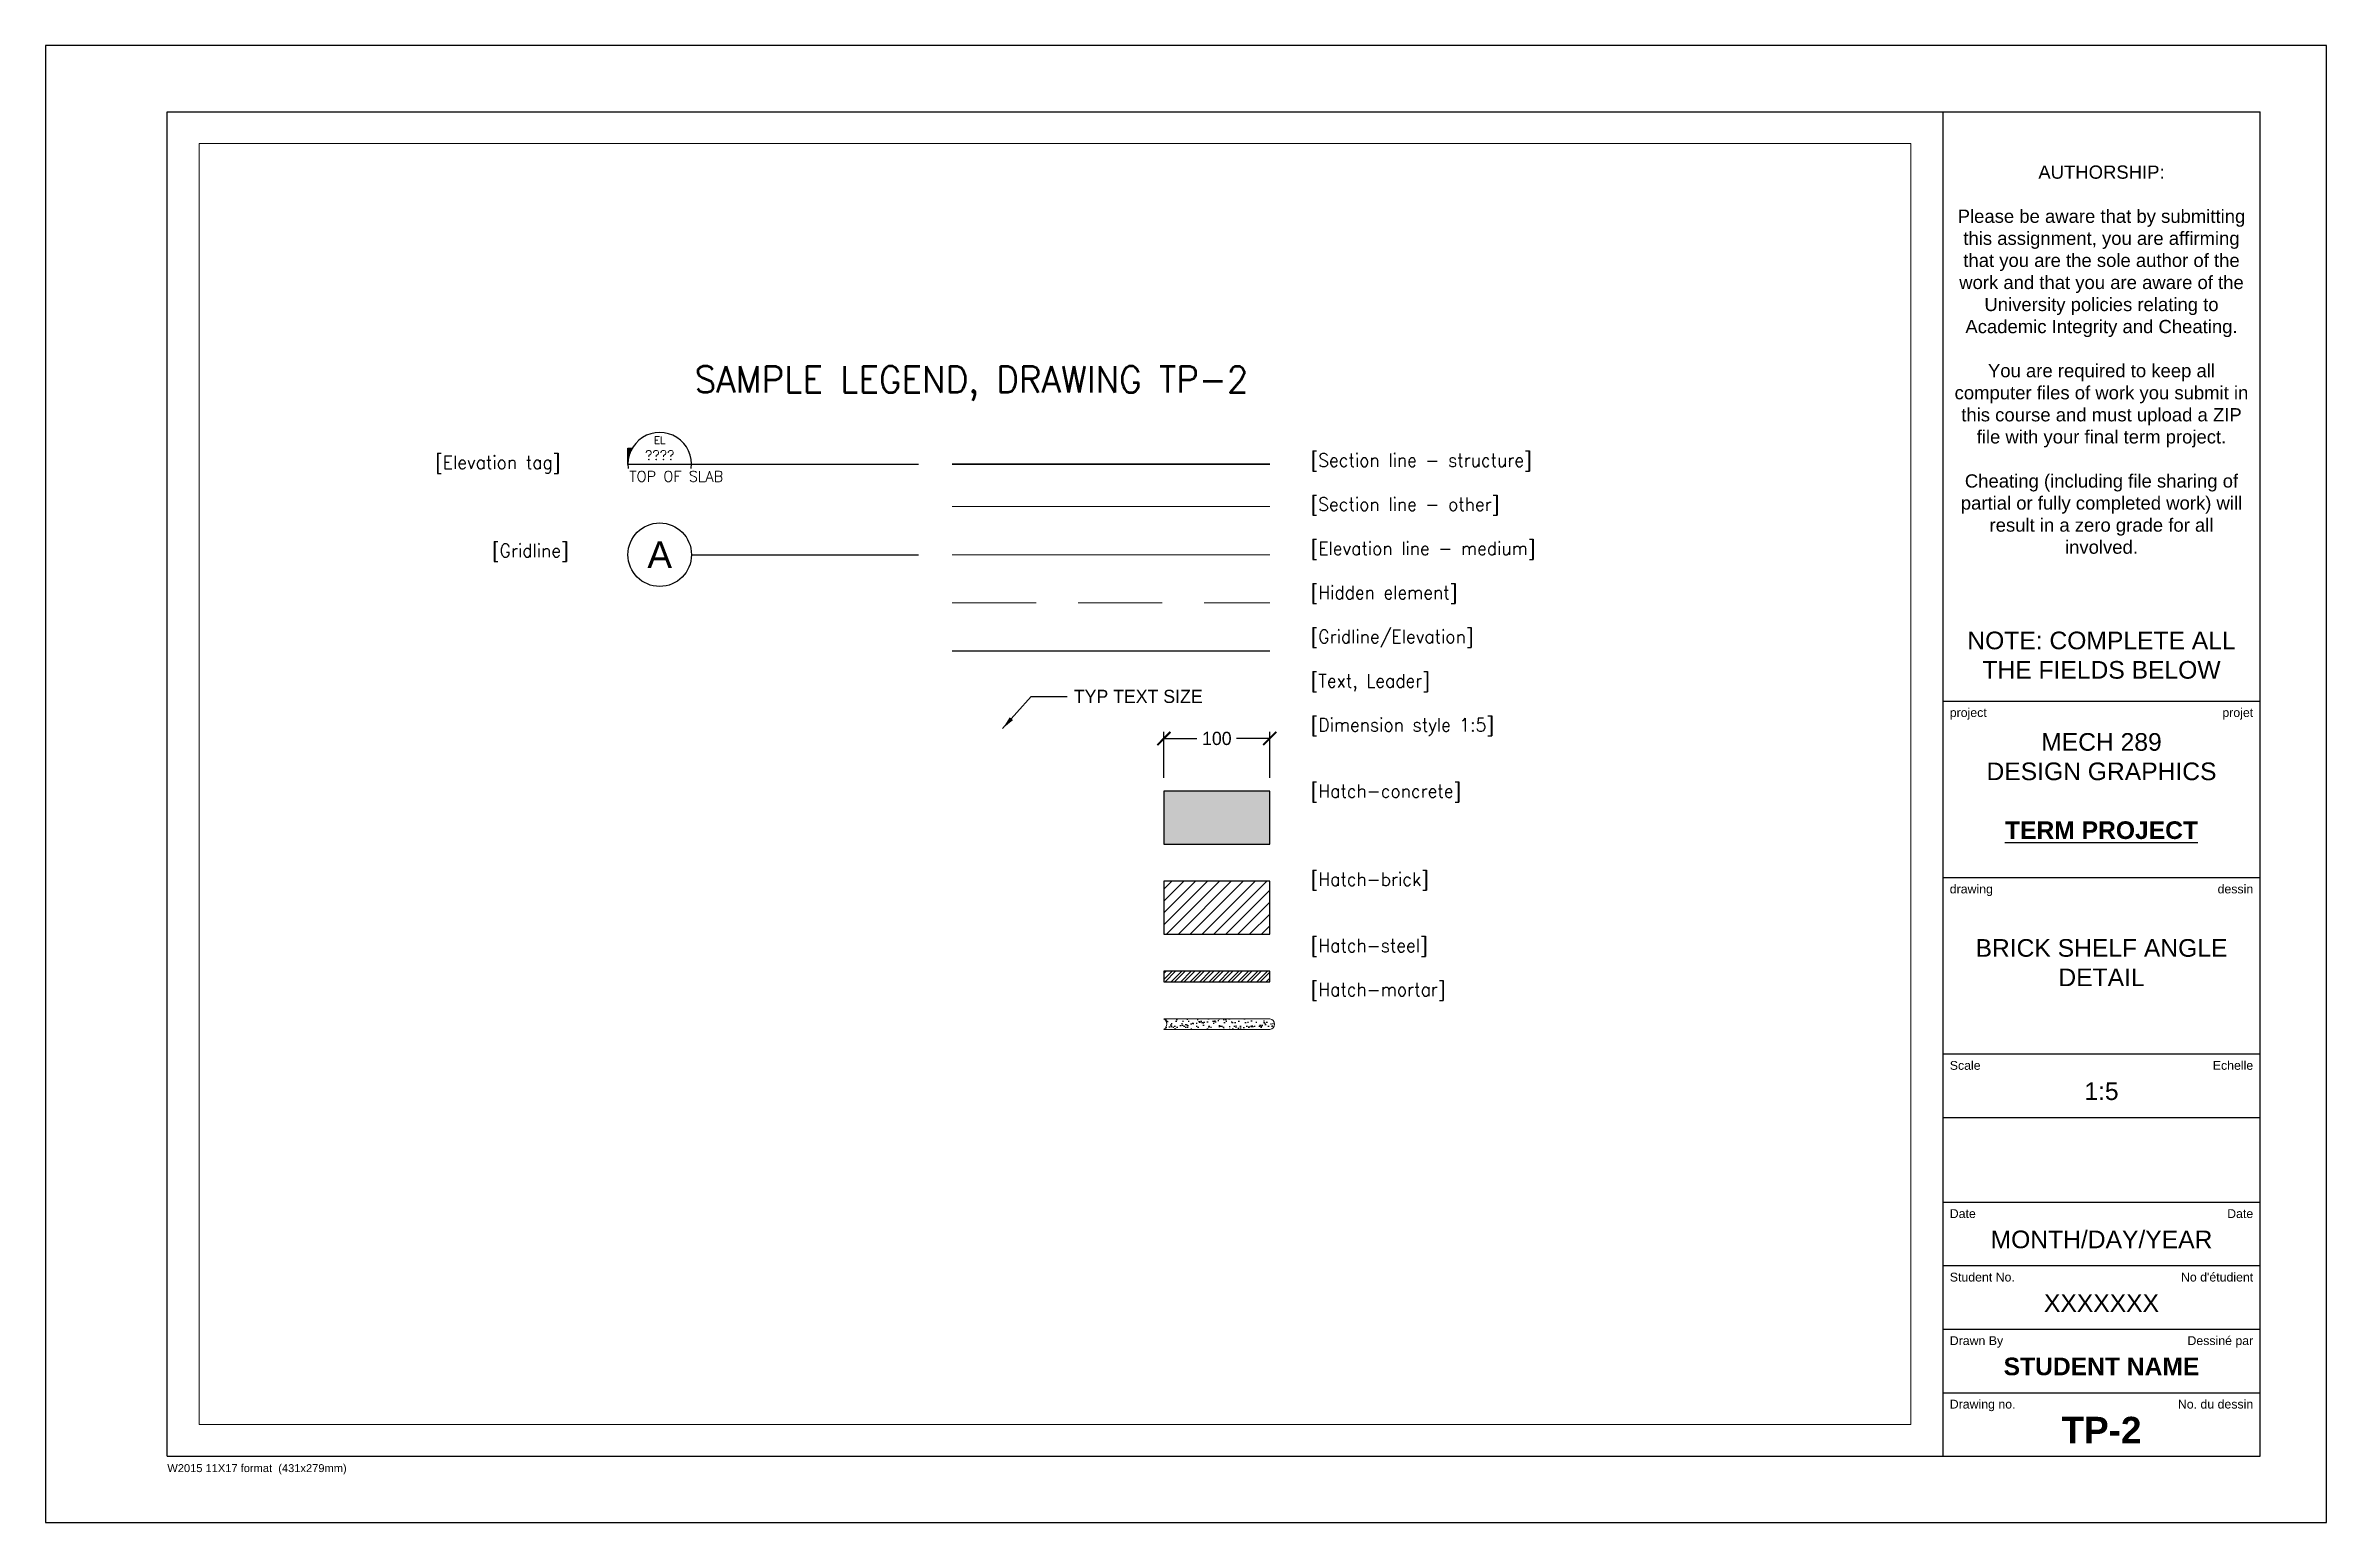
# Paper-space layout 'TP-2 Detail Brick Shelf Angle' of a CAD drawing. Extents: x 0 to 431, y 0 to 279.
# The model-space entities are those that its viewports show. They can reach past a viewport. Long polylines and large blocks are cut down to what shows.
import ezdxf
from ezdxf.enums import TextEntityAlignment as Align

# ---------------------------------------------------------------- set-up
doc = ezdxf.new("R2010")
doc.units = 0
doc.linetypes.add('Centre', pattern=[26, 20, -2, 2, -2])
doc.linetypes.add('HIDDEN2', pattern=[4.7625, 3.175, -1.5875])
for name, color, linetype in [('G-TL-LIN', 5, 'Continuous'), ('G-TL-TTL', 1, 'Continuous'), ('G-TL-TXT', 1, 'Continuous'), ('M289 DIMENSION', 8, 'Continuous'), ('M289 ELEVATION (MEDIUM)', 1, 'Continuous'), ('M289 GRIDLINE', 9, 'Continuous'), ('M289 GRIDLINE @ 5', 9, 'Continuous'), ('M289 HIDDEN LINE', 8, 'HIDDEN2'), ('M289 MATERIAL HATCH', 13, 'Continuous'), ('M289 SECTION (OTHER)', 2, 'Continuous'), ('M289 SECTION (STRUCTURE)', 4, 'Continuous'), ('M289 SOLID HATCH', 14, 'Continuous')]:
    doc.layers.add(name, color=color, linetype=linetype)
doc.styles.add('ATT_ARIAL', font='arial.ttf')
doc.styles.add('LOGO-ARIAL', font='arial.ttf', dxfattribs={"width": 0.95})
doc.styles.add('TITLE-ARIAL', font='arial.ttf')
doc.styles.add('X-CP-TV-NOU$0$TPSGC', font='ROMANS.SHX')
doc.dimstyles.new('MECH289 DIMSTYLE 5', dxfattribs={"dimscale": 5, "dimtxt": 2.5, "dimasz": 2.5, "dimexe": 1.25, "dimexo": 2.5, "dimgap": 1.25, "dimtad": 0, "dimtih": 1, "dimtoh": 1, "dimdec": 0, "dimzin": 1, "dimtxsty": 'Standard', "dimblk": 'ARCHTICK', "dimcen": 2.5, "dimclrt": 1, "dimadec": 0, "dimazin": 0, "dimtfac": 1, "dimtdec": 0, "dimtmove": 0, "dimatfit": 3, "dimfxl": 1, "dimtfillclr": 1, "dimarcsym": 0})

# ---------------------------------------------------------------- blocks, each defined once
blk = doc.blocks.new('_ArchTick')
at = {"color": 0, "linetype": 'ByBlock', "const_width": 0.15}
blk.add_lwpolyline([(-0.5, -0.5), (0.5, 0.5)], dxfattribs=at)
blk = doc.blocks.new('*D14')
at = {"layer": 'DEFPOINTS', "color": 0, "transparency": 16777216}
for p in [(37450.4, -1987.2), (37350.4, -2037), (37450.4, -2037)]:
    blk.add_point(p, dxfattribs=at)
at = {"layer": 'M289 DIMENSION', "color": 0, "lineweight": -2, "transparency": 16777216}
for p, q in [((37350.4, -2024.5), (37350.4, -1980.9)), ((37450.4, -2024.5), (37450.4, -1980.9)), ((37350.4, -1987.2), (37381.6, -1987.2)), ((37450.4, -1987.2), (37419.1, -1987.2))]:
    blk.add_line(p, q, dxfattribs=at)
at = {"layer": 'M289 DIMENSION', "color": 0, "lineweight": -2, "transparency": 16777216, "xscale": 12.5, "yscale": 12.5, "zscale": 12.5, "rotation": 180}
blk.add_blockref('_ArchTick', (37350.4, -1987.2), dxfattribs=at)
at = {"layer": 'M289 DIMENSION', "color": 0, "lineweight": -2, "transparency": 16777216, "xscale": 12.5, "yscale": 12.5, "zscale": 12.5}
blk.add_blockref('_ArchTick', (37450.4, -1987.2), dxfattribs=at)
at = {"layer": 'M289 DIMENSION', "color": 1, "transparency": 16777216, "insert": (37400.4, -1987.2), "char_height": 12.5, "attachment_point": 5}
blk.add_mtext('100', dxfattribs=at)
blk = doc.blocks.new('*U12')
at = {"color": 0, "linetype": 'Centre', "lineweight": -2}
blk.add_line((0, 0), (0, -42.9), dxfattribs=at)
at = {"color": 0, "linetype": 'Continuous', "lineweight": -2}
blk.add_circle((0, 6), 6, dxfattribs=at)
at = {"style": 'ATT_ARIAL'}
blk.add_attdef('X', text='', height=5, rotation=270, dxfattribs=at).set_placement((0, 6), align=Align.MIDDLE)
blk = doc.blocks.new('*U4')
blk.add_hatch(color=1).paths.add_polyline_path([(-7.5, 0), (-7.5, 3.75), (-6.5, 3.75, 0.131652)])
at = {"color": 1}
for p, q in [((-7.5, 0), (-7.5, 3.75)), ((-7.5, 3.75), (-6.5, 3.75))]:
    blk.add_line(p, q, dxfattribs=at)
blk.add_line((-7.5, 0), (7.5, 0))
blk.add_arc((0, 0), 7.5, 352.3377, 187.6623)
blk.add_point((-7.5, 0), dxfattribs=at)
at = {"style": 'X-CP-TV-NOU$0$TPSGC'}
for tag, height, p in [('EL.', 1.75, (0, 4.79)), ('100\'-10½"', 2.25, (0, 1))]:
    blk.add_attdef(tag, text='', height=height, dxfattribs=at).set_placement(p, align=Align.CENTER)
at = {"color": 3, "style": 'X-CP-TV-NOU$0$TPSGC'}
for tag, p in [('TITRE-1', (-7.16, -4.1)), ('TITRE-2', (0.3, -8.75))]:
    blk.add_attdef(tag, text='', height=2.5, dxfattribs=at).set_placement(p, align=Align.CENTER)

msp = doc.modelspace()

# ---------------------------------------------------------------- hatches: boundary and pattern name
at = {"layer": 'M289 MATERIAL HATCH'}
h = msp.add_hatch(dxfattribs=at)
h.set_pattern_fill('ANSI31', color=256, scale=2.5)
h.set_pattern_definition([(45, (0, -45.374), (-5.61266, 5.61266), [])])
h.paths.add_polyline_path([(37350.4, -2172), (37450.4, -2172), (37450.4, -2122), (37350.4, -2122)])
h = msp.add_hatch(dxfattribs=at)
h.set_pattern_fill('STEEL', color=256, scale=2)
h.set_pattern_definition([(45, (0, -55.374), (-4.4901281, 4.4901281), []), (45, (0, -52.199), (-4.4901281, 4.4901281), [])])
h.paths.add_polyline_path([(37350.4, -2217), (37450.4, -2217), (37450.4, -2207), (37350.4, -2207)])
h = msp.add_hatch(dxfattribs=at)
h.set_pattern_fill('AR-SAND', color=256, scale=0.15)
h.set_pattern_definition([(37.5, (0, -45.374), (-0.2400047, 7.3411986), [0, -5.7912, 0, -6.477, 0, -6.19125]), (7.5, (0, -45.374), (6.7428492, 10.7523765), [0, -3.1242, 0, -5.2197, 0, -2.00025]), (327.5, (-4.686, -45.374), (11.8648856, 0.0215578), [0, -1.905, 0, -6.858, 0, -8.9535]), (317.5, (-4.686, -45.374), (11.4533468, 3.3439398), [0, -0.9525, 0, -4.4958, 0, -5.1435])])
edge = h.paths.add_edge_path()
edge.add_line((37450.4, -2252), (37350.4, -2252))
edge.add_arc((37347.1, -2257), 6.01, -56.3071, 56.3071, ccw=False)
edge.add_line((37350.4, -2262), (37450.4, -2262))
edge.add_arc((37450, -2257), 5.02, 274.5986, 445.4014)
at = {"layer": 'M289 SOLID HATCH'}
h = msp.add_hatch(color=256, dxfattribs=at)
h.dxf.hatch_style = 1
h.paths.add_polyline_path([(37350.4, -2087), (37450.4, -2087), (37450.4, -2037), (37350.4, -2037)])

# ---------------------------------------------------------------- linework, layer by layer
at = {"layer": 'M289 ELEVATION (MEDIUM)', "lineweight": 18}
msp.add_line((37150.4, -1813.6), (37450.4, -1813.6), dxfattribs=at)
msp.add_lwpolyline([(37450.4, -2252), (37350.4, -2252, -0.535152), (37350.4, -2262), (37450.4, -2262, 0.922797)], format="xyb", close=True, dxfattribs=at)
at = {"layer": 'M289 GRIDLINE', "linetype": 'Centre'}
for p, q in [((36904, -1728.1), (37118.5, -1728.1)), ((37150.4, -1904.3), (37450.4, -1904.3))]:
    msp.add_line(p, q, dxfattribs=at)
at = {"layer": 'M289 HIDDEN LINE', "lineweight": 18}
msp.add_line((37150.4, -1859), (37450.4, -1859), dxfattribs=at)
at = {"layer": 'M289 SECTION (OTHER)', "lineweight": 18}
msp.add_line((37150.4, -1768.2), (37450.4, -1768.2), dxfattribs=at)
at = {"layer": 'M289 SECTION (OTHER)'}
for points in [[(37350.4, -2172), (37450.4, -2172), (37450.4, -2122), (37350.4, -2122)], [(37350.4, -2217), (37450.4, -2217), (37450.4, -2207), (37350.4, -2207)]]:
    msp.add_lwpolyline(points, close=True, dxfattribs=at)
at = {"layer": 'M289 SECTION (STRUCTURE)', "lineweight": 35}
msp.add_line((37150.4, -1728.1), (37450.4, -1728.1), dxfattribs=at)
at = {"layer": 'M289 SECTION (STRUCTURE)'}
msp.add_lwpolyline([(37350.4, -2087), (37450.4, -2087), (37450.4, -2037), (37350.4, -2037)], close=True, dxfattribs=at)

# ---------------------------------------------------------------- block references
at = {"layer": 'M289 GRIDLINE', "linetype": 'Centre'}
ref = msp.add_blockref('*U4', (36874, -1728.1), dxfattribs=dict(at, xscale=4, yscale=4, zscale=4))
ref.add_attrib('100\'-10½"', '????', dxfattribs={"layer": '0', "color": 1, "height": 9, "style": 'X-CP-TV-NOU$0$TPSGC'}).set_placement((36874, -1724.1), align=Align.CENTER)
ref.add_attrib('EL.', 'EL', dxfattribs={"layer": '0', "height": 7, "style": 'X-CP-TV-NOU$0$TPSGC'}).set_placement((36874, -1709), align=Align.CENTER)
ref.add_attrib('TITRE-1', 'TOP OF SLAB', (36845.3, -1744.6), dxfattribs={"layer": '0', "height": 10, "style": 'X-CP-TV-NOU$0$TPSGC'})
at = {"layer": 'M289 GRIDLINE @ 5', "xscale": 5, "yscale": 5, "zscale": 5, "rotation": 90}
msp.add_blockref('*U12', (36904, -1813.6), dxfattribs=at).add_auto_attribs({'X': 'A'})

# ---------------------------------------------------------------- texts
at = {"layer": 'M289 DIMENSION', "char_height": 12.5, "attachment_point": 1, "style": 'LOGO-ARIAL'}
for s, insert in [('\\pi5265.2;{\\Fromans|c0;[Elevation tag]\\P\\pi5394.1;\\P\\P\\P\\pi5318.9;[Gridline]}', (31396.7, -1720.1)), ('{\\Fromans|c0;[Section line - structure]\\P\\P[Section line - other]\\P\\P[Elevation line - medium]\\P\\P[Hidden element]\\P\\P[Gridline/Elevation]\\P\\P[Text, Leader]\\P\\P[Dimension style 1:5]\\P\\P\\P[Hatch-concrete]\\P\\P\\P\\P[Hatch-brick]\\P\\P\\P[Hatch-steel]\\P\\P[Hatch-mortar]}', (37489.1, -1718))]:
    msp.add_mtext_dynamic_manual_height_columns(s, width=5394.113, gutter_width=132.6, heights=[8186.7], dxfattribs=dict(at, insert=insert))
at = {"layer": 'M289 DIMENSION', "color": 1, "insert": (37265.3, -1947.5), "char_height": 12.5, "attachment_point": 4}
msp.add_mtext('TYP TEXT SIZE', dxfattribs=at)
at = {"layer": 'M289 SECTION (STRUCTURE)', "lineweight": 35, "insert": (36907, -1635.5), "char_height": 12.5, "attachment_point": 1, "style": 'LOGO-ARIAL'}
msp.add_mtext_dynamic_manual_height_columns('{\\Fromans|c0;\\H2x;SAMPLE LEGEND, DRAWING TP-2}', width=12629.568, gutter_width=132.6, heights=[1567.5], dxfattribs=at)

# ---------------------------------------------------------------- dimensions: what is measured, and where the dimension line sits
at = {"layer": 'M289 DIMENSION'}
dim = msp.add_linear_dim(base=(37450.4, -1987.2), p1=(37350.4, -2037), p2=(37450.4, -2037), dimstyle='MECH289 DIMSTYLE 5', dxfattribs=at)
dim.commit()
dim.dimension.update_dxf_attribs({"geometry": '*D14', "text_midpoint": (37400.4, -1987.2)})

# ---------------------------------------------------------------- leaders
at = {"layer": 'M289 DIMENSION', "annotation_type": 0, "has_hookline": 1, "hookline_direction": 0}
msp.add_leader([(37198, -1977.8), (37224.9, -1947.5), (37259, -1947.5)], dimstyle='MECH289 DIMSTYLE 5', dxfattribs=at)

psp = doc.layouts.new('TP-2 Detail Brick Shelf Angle')

# ---------------------------------------------------------------- linework, layer by layer
at = {"layer": 'DEFPOINTS'}
psp.add_lwpolyline([(0, 0), (431, 0), (431, 279), (0, 279)], close=True, dxfattribs=at)
at = {"layer": 'G-TL-LIN', "linetype": 'Continuous'}
for p, q in [((23, 266.5), (418.5, 266.5)), ((23, 12.5), (23, 266.5)), ((358.5, 266.5), (358.5, 12.5)), ((418.5, 12.5), (418.5, 266.5)), ((358.5, 155.17), (418.5, 155.17)), ((358.5, 121.83), (418.5, 121.83)), ((358.5, 88.5), (418.5, 88.5)), ((358.5, 76.5), (418.5, 76.5)), ((358.5, 60.5), (418.5, 60.5)), ((358.5, 48.5), (418.5, 48.5)), ((358.5, 36.5), (418.5, 36.5)), ((358.5, 24.5), (418.5, 24.5)), ((23, 12.5), (418.5, 12.5))]:
    psp.add_line(p, q, dxfattribs=at)

# ---------------------------------------------------------------- texts
at = {"layer": 'DEFPOINTS', "insert": (388.5, 163.82), "char_height": 3.333, "attachment_point": 5, "style": 'TITLE-ARIAL'}
psp.add_mtext_dynamic_manual_height_columns('NOTE: COMPLETE ALL THE FIELDS BELOW', width=60, gutter_width=6.5, heights=[0], dxfattribs=at)
at = {"layer": 'G-TL-TTL', "char_height": 3.333, "attachment_point": 5, "style": 'TITLE-ARIAL'}
for s, insert in [('BRICK SHELF ANGLE DETAIL', (388.5, 105.75)), ('MONTH/DAY/YEAR', (388.5, 53.44)), ('XXXXXXX', (388.5, 41.44)), ('{\\fArial|b1|i0|c0|p34;STUDENT NAME}', (388.5, 29.44))]:
    psp.add_mtext_dynamic_manual_height_columns(s, width=60, gutter_width=6.5, heights=[0], dxfattribs=dict(at, insert=insert))
at = {"layer": 'G-TL-TXT', "style": 'TITLE-ARIAL'}
for s, height, p in [('project', 1.667, (359.83, 153.83)), ('drawing', 1.667, (359.83, 120.5)), ('Scale', 1.667, (359.83, 87.17)), ('Date', 1.667, (359.83, 59.17)), ('Student No.', 1.6667, (359.83, 47.17)), ('Drawn By', 1.667, (359.83, 35.17)), ('Drawing no.', 1.6667, (359.83, 23.17))]:
    psp.add_text(s, height=height, dxfattribs=at).set_placement(p, align=Align.TOP_LEFT)
for s, height, p in [('projet', 1.667, (417.17, 153.83)), ('dessin', 1.667, (417.17, 120.5)), ('Echelle', 1.667, (417.17, 87.17)), ('Date', 1.667, (417.17, 59.17)), ("No d'étudient", 1.6667, (417.17, 47.17)), ('Dessiné par', 1.6667, (417.17, 35.17)), ('No. du dessin', 1.6667, (417.17, 23.17))]:
    psp.add_text(s, height=height, dxfattribs=at).set_placement(p, align=Align.TOP_RIGHT)
psp.add_text('W2015 11X17 format  (431x279mm)', height=1.5, dxfattribs=at).set_placement((23, 9.5))
for s, width, insert, char_height, attachment_point in [('AUTHORSHIP:\\P\\PPlease be aware that by submitting this assignment, you are affirming that you are the sole author of the work and that you are aware of the University policies relating to Academic Integrity and Cheating.\\P\\PYou are required to keep all computer files of work you submit in this course and must upload a ZIP file with your final term project.\\P\\PCheating (including file sharing of partial or fully completed work) will result in a zero grade for all involved. ', 55.8551, (388.5, 256.35), 2.5, 2), ('MECH 289\\PDESIGN GRAPHICS\\P\\P{\\fArial|b1|i0|c0|p34;\\LTERM PROJECT}', 60, (388.5, 139.09), 3.333, 5), ('1:5', 60, (388.5, 81.44), 3.333, 5), ('{\\fArial|b1|i0|c0|p34;TP-2}', 60, (388.5, 17.44), 5, 5)]:
    psp.add_mtext_dynamic_manual_height_columns(s, width=width, gutter_width=6.5, heights=[0], dxfattribs=dict(at, insert=insert, char_height=char_height, attachment_point=attachment_point))

# ---------------------------------------------------------------- viewports
at = {"layer": 'DEFPOINTS', "view_target_point": (223.29, 147.29)}
psp.add_viewport(center=(190.75, 139.5), size=(323.5, 242), view_center_point=(37024.23, -2177.48), view_height=1210, dxfattribs=at)

doc.saveas('drawing.dxf')
